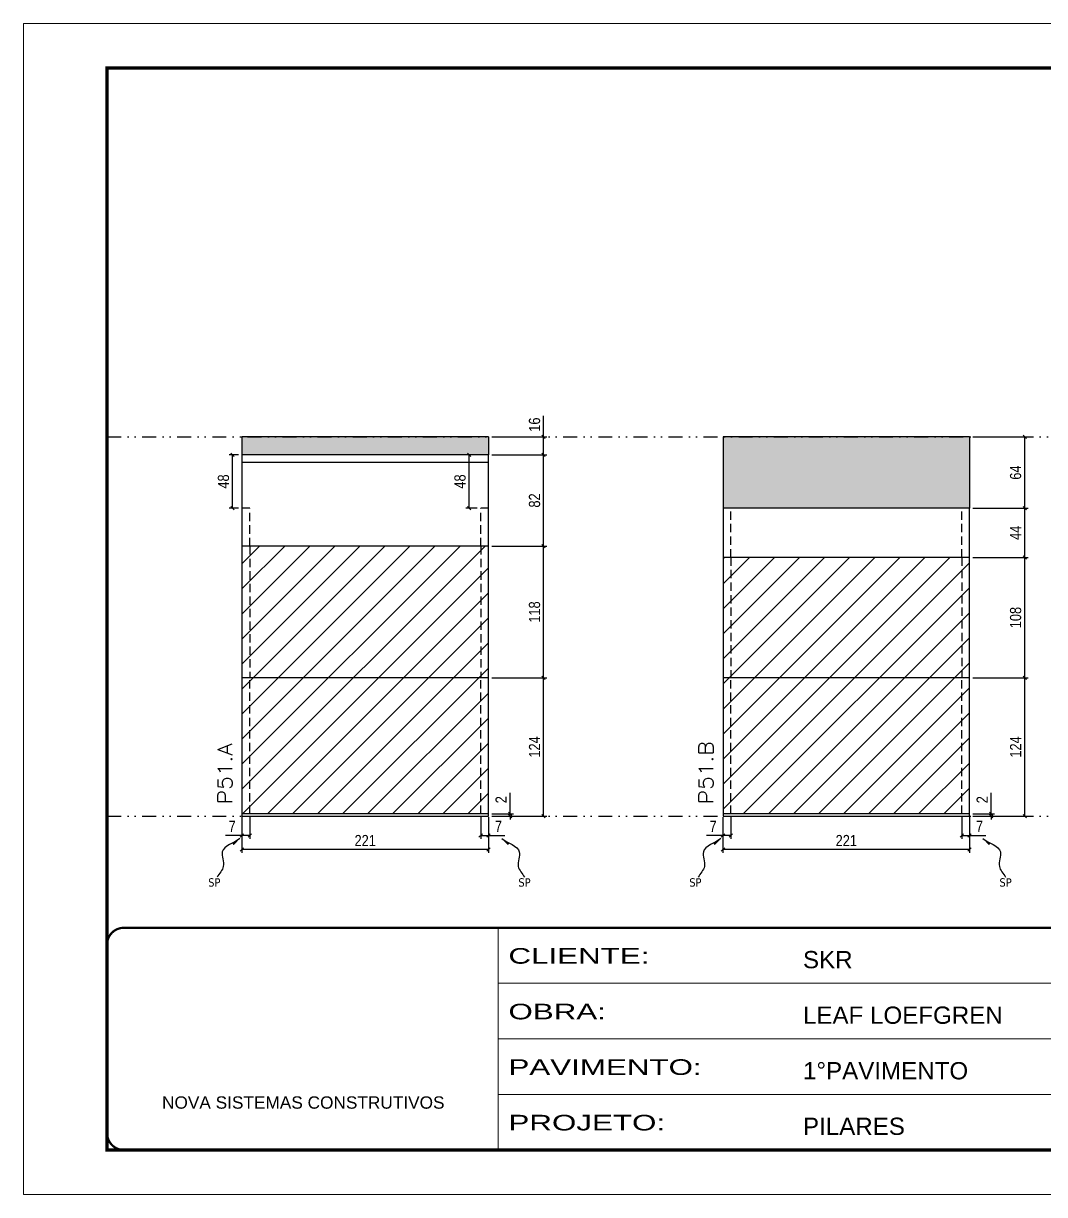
# Model space of a CAD drawing. Extents: x 14400 to 27878, y -21631 to 6985.
# Drawn here: x 14400 to 15315, y -11294 to -10244 of the extents above; entities that cross this region are included whole.
import ezdxf

# ---------------------------------------------------------------- set-up
doc = ezdxf.new("R2010")
doc.units = 0
for name, pattern in [('CONTINUO', [0]), ('DASHED', [0.75, 0.5, -0.25]), ('DIVIDE2', [0.625, 0.25, -0.125, 0, -0.125, 0, -0.125]), ('HIDDEN', [0.375, 0.25, -0.125])]:
    doc.linetypes.add(name, pattern=pattern)
for name, color, linetype in [('COTA', 241, 'Continuous'), ('Nível', 160, 'Continuous'), ('Painéis', 200, 'Continuous'), ('SARR_2.2x7', 40, 'Continuous'), ('Sarrafo de Pressão', 42, 'HIDDEN'), ('texto', 7, 'Continuous')]:
    doc.layers.add(name, color=color, linetype=linetype)
for name, color, linetype, lineweight in [('Folhas', 255, 'Continuous', 9), ('Hachura', 251, 'Continuous', 9), ('SARRAFO DE PRESSAO', 251, 'DASHED', 9), ('Texto Seção', 7, 'Continuous', 15)]:
    doc.layers.add(name, color=color, linetype=linetype, lineweight=lineweight)
doc.styles.add('ARIAL', font='arial.ttf')
doc.styles.add('COTA TECNICA', font='techl___.ttf', dxfattribs={"height": 10})
doc.styles.add('COTA TECNICA-50', font='techl___.ttf', dxfattribs={"height": 10})
doc.styles.add('REGUA-120', font='ROMANS.shx', dxfattribs={"height": 15})
doc.styles.get("Standard").update_dxf_attribs({"font": 'arial.ttf'})
doc.styles.add('Tecnologia', font='')
doc.styles.get('Tecnologia').set_extended_font_data('Forgotten Futurist')
doc.dimstyles.new('COTA PAINEL-50', dxfattribs={"dimtxt": 10, "dimasz": 3, "dimexe": 3, "dimexo": 3, "dimgap": 3, "dimtad": 1, "dimdec": 1, "dimzin": 12, "dimdsep": 46, "dimtxsty": 'COTA TECNICA-50', "dimblk1": 'OBLIQUE', "dimblk2": 'OBLIQUE', "dimsah": 1, "dimcen": 0.9, "dimclrd": 4, "dimclre": 4, "dimclrt": 240, "dimadec": 1, "dimazin": 3, "dimtfac": 1, "dimtdec": 1, "dimtmove": 0, "dimatfit": 3, "dimfxl": 1, "dimtolj": 1, "dimtzin": 12, "dimarcsym": 0})
doc.dimstyles.new('PAINEL', dxfattribs={"dimtxt": 10, "dimasz": 3, "dimexe": 3, "dimexo": 3, "dimgap": 3, "dimtad": 1, "dimdec": 1, "dimzin": 12, "dimdsep": 46, "dimtxsty": 'COTA TECNICA', "dimblk1": 'OBLIQUE', "dimblk2": 'OBLIQUE', "dimsah": 1, "dimcen": 0.9, "dimclrd": 4, "dimclre": 4, "dimclrt": 240, "dimadec": 1, "dimazin": 3, "dimtfac": 1, "dimtdec": 1, "dimtmove": 0, "dimatfit": 3, "dimfxl": 1, "dimtolj": 1, "dimtzin": 12, "dimarcsym": 0})
doc.dimstyles.get("Standard").update_dxf_attribs({"dimtxt": 0.18, "dimasz": 0.18, "dimexe": 0.18, "dimexo": 0.0625, "dimgap": 0.09, "dimtad": 0, "dimtih": 1, "dimtoh": 1, "dimdec": 4, "dimzin": 0, "dimdsep": 46, "dimtxsty": 'Standard', "dimcen": 0.09, "dimadec": 0, "dimazin": 0, "dimtfac": 1, "dimtdec": 4, "dimtofl": 0, "dimtmove": 0, "dimatfit": 3, "dimfxl": 1, "dimtolj": 1, "dimtzin": 0, "dimarcsym": 0})

# ---------------------------------------------------------------- blocks, each defined once
blk = doc.blocks.new('9999999999')
at = {"color": 30, "linetype": 'CONTINUO'}
for p, q in [((98564.6, 34230.2), (98564.6, 34429.4)), ((98564.6, 34379.6), (99584, 34379.6)), ((98564.6, 34329.8), (99488, 34329.8)), ((98564.6, 34280), (99488, 34280))]:
    blk.add_line(p, q, dxfattribs=at)
at = {"color": 30, "linetype": 'CONTINUO', "const_width": 2}
blk.add_lwpolyline([(99584, 34230.2), (99584, 34414.4, 0.414214), (99569, 34429.4), (98229, 34429.4, 0.414214), (98214, 34414.4), (98214, 34245.2, 0.414214), (98229, 34230.2), (99584, 34230.2)], format="xyb", dxfattribs=at)
at = {"layer": 'Folhas'}
blk.add_lwpolyline([(98139, 34190.2), (99624, 34190.2), (99624, 35240.2), (98139, 35240.2)], close=True, dxfattribs=at)
at = {"layer": 'Folhas', "color": 30, "const_width": 3}
blk.add_lwpolyline([(98214, 34230.2), (99584, 34230.2), (99584, 35200.2), (98214, 35200.2)], close=True, dxfattribs=at)
at = {"color": 7, "linetype": 'Continuous', "ltscale": 5, "style": 'ARIAL'}
for s, height, p in [('SKR', 15.48, (98837.7, 34393.1)), ('LEAF LOEFGREN', 15.483, (98837.7, 34343.3)), ('1°PAVIMENTO', 15.483, (98837.7, 34293.5)), ('NOVA SISTEMAS CONSTRUTIVOS', 11.059, (98263.2, 34267.2)), ('PILARES', 15.48, (98837.7, 34243.7))]:
    blk.add_text(s, height=height, dxfattribs=at).set_placement(p)
at = {"layer": 'Folhas', "color": 7, "style": 'Tecnologia', "width": 1.5}
for s, p in [('CLIENTE:', (98573.7, 34397.2)), ('OBRA:', (98573.7, 34347.3)), ('PAVIMENTO:', (98573.7, 34297.5)), ('PROJETO:', (98573.7, 34247.7))]:
    blk.add_text(s, height=14, dxfattribs=at).set_placement(p)
blk = doc.blocks.new('_Oblique')
at = {"color": 0, "linetype": 'ByBlock', "lineweight": -2}
blk.add_line((-0.5, -0.5), (0.5, 0.5), dxfattribs=at)
blk = doc.blocks.new('*D4811')
at = {"layer": 'COTA', "color": 4, "lineweight": -2, "transparency": 16777216}
for p, q in [((15027, -10955.6), (15027, -10987.5)), ((15248, -10955.6), (15248, -10987.5)), ((15248, -10984.5), (15027, -10984.5))]:
    blk.add_line(p, q, dxfattribs=at)
at = {"layer": 'Defpoints', "color": 0, "transparency": 16777216}
for p in [(15027, -10952.6), (15248, -10952.6), (15027, -10984.5)]:
    blk.add_point(p, dxfattribs=at)
at = {"layer": 'COTA', "color": 4, "lineweight": -2, "transparency": 16777216, "xscale": 3, "yscale": 3, "zscale": 3, "rotation": 180}
blk.add_blockref('_Oblique', (15027, -10984.5), dxfattribs=at)
at = {"layer": 'COTA', "color": 4, "lineweight": -2, "transparency": 16777216, "xscale": 3, "yscale": 3, "zscale": 3}
blk.add_blockref('_Oblique', (15248, -10984.5), dxfattribs=at)
at = {"layer": 'COTA', "color": 240, "transparency": 16777216, "insert": (15137.5, -10976.5), "char_height": 10, "attachment_point": 5, "style": 'COTA TECNICA'}
blk.add_mtext('\\A1;221', dxfattribs=at)
blk = doc.blocks.new('*D4812')
at = {"layer": 'COTA', "color": 4, "lineweight": -2, "transparency": 16777216}
for p, q in [((15241, -10955.6), (15241, -10974.9)), ((15248, -10957.6), (15248, -10974.9)), ((15241, -10971.9), (15248, -10971.9)), ((15248, -10971.9), (15262.7, -10971.9))]:
    blk.add_line(p, q, dxfattribs=at)
at = {"layer": 'Defpoints', "color": 0, "transparency": 16777216}
for p in [(15241, -10952.6), (15248, -10954.6), (15248, -10971.9)]:
    blk.add_point(p, dxfattribs=at)
at = {"layer": 'COTA', "color": 4, "lineweight": -2, "transparency": 16777216, "xscale": 3, "yscale": 3, "zscale": 3, "rotation": 180}
blk.add_blockref('_Oblique', (15241, -10971.9), dxfattribs=at)
at = {"layer": 'COTA', "color": 4, "lineweight": -2, "transparency": 16777216, "xscale": 3, "yscale": 3, "zscale": 3}
blk.add_blockref('_Oblique', (15248, -10971.9), dxfattribs=at)
at = {"layer": 'COTA', "color": 240, "transparency": 16777216, "insert": (15256.9, -10963.8), "char_height": 10, "attachment_point": 5, "style": 'COTA TECNICA-50'}
blk.add_mtext('\\A1;7', dxfattribs=at)
blk = doc.blocks.new('*D4813')
at = {"layer": 'COTA', "color": 4, "lineweight": -2, "transparency": 16777216}
for p, q in [((15027, -10957.6), (15027, -10974.9)), ((15034, -10955.6), (15034, -10974.9)), ((15027, -10971.9), (15012.3, -10971.9)), ((15034, -10971.9), (15027, -10971.9))]:
    blk.add_line(p, q, dxfattribs=at)
at = {"layer": 'Defpoints', "color": 0, "transparency": 16777216}
for p in [(15027, -10954.6), (15034, -10952.6), (15027, -10971.9)]:
    blk.add_point(p, dxfattribs=at)
at = {"layer": 'COTA', "color": 4, "lineweight": -2, "transparency": 16777216, "xscale": 3, "yscale": 3, "zscale": 3, "rotation": 180}
blk.add_blockref('_Oblique', (15027, -10971.9), dxfattribs=at)
at = {"layer": 'COTA', "color": 4, "lineweight": -2, "transparency": 16777216, "xscale": 3, "yscale": 3, "zscale": 3}
blk.add_blockref('_Oblique', (15034, -10971.9), dxfattribs=at)
at = {"layer": 'COTA', "color": 240, "transparency": 16777216, "insert": (15018.1, -10963.8), "char_height": 10, "attachment_point": 5, "style": 'COTA TECNICA-50'}
blk.add_mtext('\\A1;7', dxfattribs=at)
blk = doc.blocks.new('*D4814')
at = {"layer": 'COTA', "color": 4, "lineweight": -2, "transparency": 16777216}
for p, q in [((15267.3, -10952.6), (15267.3, -10933.8)), ((15251, -10952.6), (15270.3, -10952.6)), ((15251, -10954.6), (15270.3, -10954.6)), ((15267.3, -10954.6), (15267.3, -10952.6)), ((15267.3, -10954.6), (15267.3, -10957.6))]:
    blk.add_line(p, q, dxfattribs=at)
at = {"layer": 'Defpoints', "color": 0, "transparency": 16777216}
for p in [(15248, -10952.6), (15248, -10954.6), (15267.3, -10954.6)]:
    blk.add_point(p, dxfattribs=at)
at = {"layer": 'COTA', "color": 4, "lineweight": -2, "transparency": 16777216, "xscale": 3, "yscale": 3, "zscale": 3}
for p, rotation in [((15267.3, -10952.6), 270), ((15267.3, -10954.6), 90)]:
    blk.add_blockref('_Oblique', p, dxfattribs=dict(at, rotation=rotation))
at = {"layer": 'COTA', "color": 240, "transparency": 16777216, "insert": (15259.3, -10939.9), "char_height": 10, "attachment_point": 5, "rotation": 90, "style": 'COTA TECNICA-50'}
blk.add_mtext('\\A1;2', dxfattribs=at)
blk = doc.blocks.new('*D4815')
at = {"layer": 'COTA', "color": 4, "linetype": 'ByBlock', "lineweight": -2, "transparency": 16777216}
for p, q in [((15251, -10830.6), (15300.4, -10830.6)), ((15297.4, -10954.6), (15297.4, -10830.6)), ((15251, -10954.6), (15300.4, -10954.6))]:
    blk.add_line(p, q, dxfattribs=at)
at = {"layer": 'Defpoints', "color": 0, "linetype": 'ByBlock', "transparency": 16777216}
for p in [(15248, -10830.6), (15297.4, -10830.6), (15248, -10954.6)]:
    blk.add_point(p, dxfattribs=at)
at = {"layer": 'COTA', "color": 4, "linetype": 'ByBlock', "lineweight": -2, "transparency": 16777216, "xscale": 3, "yscale": 3, "zscale": 3}
for p, rotation in [((15297.4, -10830.6), 90), ((15297.4, -10954.6), 270)]:
    blk.add_blockref('_Oblique', p, dxfattribs=dict(at, rotation=rotation))
at = {"layer": 'COTA', "color": 240, "linetype": 'ByBlock', "transparency": 16777216, "insert": (15289.3, -10892.6), "char_height": 10, "attachment_point": 5, "rotation": 90, "style": 'COTA TECNICA'}
blk.add_mtext('\\A1;124', dxfattribs=at)
blk = doc.blocks.new('*D4816')
at = {"layer": 'COTA', "color": 4, "linetype": 'ByBlock', "lineweight": -2, "transparency": 16777216}
for p, q in [((15251, -10830.6), (15300.4, -10830.6)), ((15297.4, -10954.6), (15297.4, -10830.6)), ((15251, -10954.6), (15300.4, -10954.6))]:
    blk.add_line(p, q, dxfattribs=at)
at = {"layer": 'Defpoints', "color": 0, "linetype": 'ByBlock', "transparency": 16777216}
for p in [(15248, -10830.6), (15297.4, -10830.6), (15248, -10954.6)]:
    blk.add_point(p, dxfattribs=at)
at = {"layer": 'COTA', "color": 4, "linetype": 'ByBlock', "lineweight": -2, "transparency": 16777216, "xscale": 3, "yscale": 3, "zscale": 3}
for p, rotation in [((15297.4, -10830.6), 90), ((15297.4, -10954.6), 270)]:
    blk.add_blockref('_Oblique', p, dxfattribs=dict(at, rotation=rotation))
at = {"layer": 'COTA', "color": 240, "linetype": 'ByBlock', "transparency": 16777216, "insert": (15289.3, -10892.6), "char_height": 10, "attachment_point": 5, "rotation": 90, "style": 'COTA TECNICA'}
blk.add_mtext('\\A1;124', dxfattribs=at)
blk = doc.blocks.new('*D4817')
at = {"layer": 'COTA', "color": 4, "lineweight": -2, "transparency": 16777216}
for p, q in [((15251, -10614.6), (15300.4, -10614.6)), ((15297.4, -10678.6), (15297.4, -10614.6)), ((15251, -10678.6), (15300.4, -10678.6))]:
    blk.add_line(p, q, dxfattribs=at)
at = {"layer": 'Defpoints', "color": 0, "transparency": 16777216}
for p in [(15248, -10614.6), (15297.4, -10614.6), (15248, -10678.6)]:
    blk.add_point(p, dxfattribs=at)
at = {"layer": 'COTA', "color": 4, "lineweight": -2, "transparency": 16777216, "xscale": 3, "yscale": 3, "zscale": 3}
for p, rotation in [((15297.4, -10614.6), 90), ((15297.4, -10678.6), 270)]:
    blk.add_blockref('_Oblique', p, dxfattribs=dict(at, rotation=rotation))
at = {"layer": 'COTA', "color": 240, "transparency": 16777216, "insert": (15289.3, -10646.6), "char_height": 10, "attachment_point": 5, "rotation": 90, "style": 'COTA TECNICA'}
blk.add_mtext('\\A1;64', dxfattribs=at)
blk = doc.blocks.new('*D4810')
at = {"layer": 'COTA', "color": 4, "lineweight": -2, "transparency": 16777216}
for p, q in [((15251, -10722.6), (15300.4, -10722.6)), ((15297.4, -10830.6), (15297.4, -10722.6)), ((15251, -10830.6), (15300.4, -10830.6))]:
    blk.add_line(p, q, dxfattribs=at)
at = {"layer": 'Defpoints', "color": 0, "transparency": 16777216}
for p in [(15248, -10722.6), (15297.4, -10722.6), (15248, -10830.6)]:
    blk.add_point(p, dxfattribs=at)
at = {"layer": 'COTA', "color": 4, "lineweight": -2, "transparency": 16777216, "xscale": 3, "yscale": 3, "zscale": 3}
for p, rotation in [((15297.4, -10722.6), 90), ((15297.4, -10830.6), 270)]:
    blk.add_blockref('_Oblique', p, dxfattribs=dict(at, rotation=rotation))
at = {"layer": 'COTA', "color": 240, "transparency": 16777216, "insert": (15289.3, -10776.6), "char_height": 10, "attachment_point": 5, "rotation": 90, "style": 'COTA TECNICA'}
blk.add_mtext('\\A1;108', dxfattribs=at)
blk = doc.blocks.new('*D4818')
at = {"layer": 'COTA', "color": 4, "lineweight": -2, "transparency": 16777216}
for p, q in [((15251, -10678.6), (15300.4, -10678.6)), ((15297.4, -10722.6), (15297.4, -10678.6)), ((15251, -10722.6), (15300.4, -10722.6))]:
    blk.add_line(p, q, dxfattribs=at)
at = {"layer": 'Defpoints', "color": 0, "transparency": 16777216}
for p in [(15248, -10678.6), (15297.4, -10678.6), (15248, -10722.6)]:
    blk.add_point(p, dxfattribs=at)
at = {"layer": 'COTA', "color": 4, "lineweight": -2, "transparency": 16777216, "xscale": 3, "yscale": 3, "zscale": 3}
for p, rotation in [((15297.4, -10678.6), 90), ((15297.4, -10722.6), 270)]:
    blk.add_blockref('_Oblique', p, dxfattribs=dict(at, rotation=rotation))
at = {"layer": 'COTA', "color": 240, "transparency": 16777216, "insert": (15289.3, -10700.6), "char_height": 10, "attachment_point": 5, "rotation": 90, "style": 'COTA TECNICA'}
blk.add_mtext('\\A1;44', dxfattribs=at)
blk = doc.blocks.new('*D4819')
at = {"layer": 'COTA', "color": 4, "lineweight": -2, "transparency": 16777216}
for p, q in [((14595.8, -10955.6), (14595.8, -10987.5)), ((14816.8, -10955.6), (14816.8, -10987.5)), ((14816.8, -10984.5), (14595.8, -10984.5))]:
    blk.add_line(p, q, dxfattribs=at)
at = {"layer": 'Defpoints', "color": 0, "transparency": 16777216}
for p in [(14595.8, -10952.6), (14816.8, -10952.6), (14595.8, -10984.5)]:
    blk.add_point(p, dxfattribs=at)
at = {"layer": 'COTA', "color": 4, "lineweight": -2, "transparency": 16777216, "xscale": 3, "yscale": 3, "zscale": 3, "rotation": 180}
blk.add_blockref('_Oblique', (14595.8, -10984.5), dxfattribs=at)
at = {"layer": 'COTA', "color": 4, "lineweight": -2, "transparency": 16777216, "xscale": 3, "yscale": 3, "zscale": 3}
blk.add_blockref('_Oblique', (14816.8, -10984.5), dxfattribs=at)
at = {"layer": 'COTA', "color": 240, "transparency": 16777216, "insert": (14706.3, -10976.5), "char_height": 10, "attachment_point": 5, "style": 'COTA TECNICA'}
blk.add_mtext('\\A1;221', dxfattribs=at)
blk = doc.blocks.new('*D4820')
at = {"layer": 'COTA', "color": 4, "lineweight": -2, "transparency": 16777216}
for p, q in [((14809.8, -10955.6), (14809.8, -10974.9)), ((14816.8, -10957.6), (14816.8, -10974.9)), ((14809.8, -10971.9), (14816.8, -10971.9)), ((14816.8, -10971.9), (14831.6, -10971.9))]:
    blk.add_line(p, q, dxfattribs=at)
at = {"layer": 'Defpoints', "color": 0, "transparency": 16777216}
for p in [(14809.8, -10952.6), (14816.8, -10954.6), (14816.8, -10971.9)]:
    blk.add_point(p, dxfattribs=at)
at = {"layer": 'COTA', "color": 4, "lineweight": -2, "transparency": 16777216, "xscale": 3, "yscale": 3, "zscale": 3, "rotation": 180}
blk.add_blockref('_Oblique', (14809.8, -10971.9), dxfattribs=at)
at = {"layer": 'COTA', "color": 4, "lineweight": -2, "transparency": 16777216, "xscale": 3, "yscale": 3, "zscale": 3}
blk.add_blockref('_Oblique', (14816.8, -10971.9), dxfattribs=at)
at = {"layer": 'COTA', "color": 240, "transparency": 16777216, "insert": (14825.7, -10963.8), "char_height": 10, "attachment_point": 5, "style": 'COTA TECNICA-50'}
blk.add_mtext('\\A1;7', dxfattribs=at)
blk = doc.blocks.new('*D4821')
at = {"layer": 'COTA', "color": 4, "lineweight": -2, "transparency": 16777216}
for p, q in [((14595.8, -10957.6), (14595.8, -10974.9)), ((14602.8, -10955.6), (14602.8, -10974.9)), ((14595.8, -10971.9), (14581.1, -10971.9)), ((14602.8, -10971.9), (14595.8, -10971.9))]:
    blk.add_line(p, q, dxfattribs=at)
at = {"layer": 'Defpoints', "color": 0, "transparency": 16777216}
for p in [(14595.8, -10954.6), (14602.8, -10952.6), (14595.8, -10971.9)]:
    blk.add_point(p, dxfattribs=at)
at = {"layer": 'COTA', "color": 4, "lineweight": -2, "transparency": 16777216, "xscale": 3, "yscale": 3, "zscale": 3, "rotation": 180}
blk.add_blockref('_Oblique', (14595.8, -10971.9), dxfattribs=at)
at = {"layer": 'COTA', "color": 4, "lineweight": -2, "transparency": 16777216, "xscale": 3, "yscale": 3, "zscale": 3}
blk.add_blockref('_Oblique', (14602.8, -10971.9), dxfattribs=at)
at = {"layer": 'COTA', "color": 240, "transparency": 16777216, "insert": (14587, -10963.8), "char_height": 10, "attachment_point": 5, "style": 'COTA TECNICA-50'}
blk.add_mtext('\\A1;7', dxfattribs=at)
blk = doc.blocks.new('*D4822')
at = {"layer": 'COTA', "color": 4, "lineweight": -2, "transparency": 16777216}
for p, q in [((14836.1, -10952.6), (14836.1, -10933.8)), ((14819.8, -10952.6), (14839.1, -10952.6)), ((14819.8, -10954.6), (14839.1, -10954.6)), ((14836.1, -10954.6), (14836.1, -10952.6)), ((14836.1, -10954.6), (14836.1, -10957.6))]:
    blk.add_line(p, q, dxfattribs=at)
at = {"layer": 'Defpoints', "color": 0, "transparency": 16777216}
for p in [(14816.8, -10952.6), (14816.8, -10954.6), (14836.1, -10954.6)]:
    blk.add_point(p, dxfattribs=at)
at = {"layer": 'COTA', "color": 4, "lineweight": -2, "transparency": 16777216, "xscale": 3, "yscale": 3, "zscale": 3}
for p, rotation in [((14836.1, -10952.6), 270), ((14836.1, -10954.6), 90)]:
    blk.add_blockref('_Oblique', p, dxfattribs=dict(at, rotation=rotation))
at = {"layer": 'COTA', "color": 240, "transparency": 16777216, "insert": (14828.1, -10939.9), "char_height": 10, "attachment_point": 5, "rotation": 90, "style": 'COTA TECNICA-50'}
blk.add_mtext('\\A1;2', dxfattribs=at)
blk = doc.blocks.new('*D4823')
at = {"layer": 'COTA', "color": 4, "linetype": 'ByBlock', "lineweight": -2, "transparency": 16777216}
for p, q in [((14819.8, -10830.6), (14869.2, -10830.6)), ((14866.2, -10954.6), (14866.2, -10830.6)), ((14819.8, -10954.6), (14869.2, -10954.6))]:
    blk.add_line(p, q, dxfattribs=at)
at = {"layer": 'Defpoints', "color": 0, "linetype": 'ByBlock', "transparency": 16777216}
for p in [(14816.8, -10830.6), (14866.2, -10830.6), (14816.8, -10954.6)]:
    blk.add_point(p, dxfattribs=at)
at = {"layer": 'COTA', "color": 4, "linetype": 'ByBlock', "lineweight": -2, "transparency": 16777216, "xscale": 3, "yscale": 3, "zscale": 3}
for p, rotation in [((14866.2, -10830.6), 90), ((14866.2, -10954.6), 270)]:
    blk.add_blockref('_Oblique', p, dxfattribs=dict(at, rotation=rotation))
at = {"layer": 'COTA', "color": 240, "linetype": 'ByBlock', "transparency": 16777216, "insert": (14858.1, -10892.6), "char_height": 10, "attachment_point": 5, "rotation": 90, "style": 'COTA TECNICA'}
blk.add_mtext('\\A1;124', dxfattribs=at)
blk = doc.blocks.new('*D4824')
at = {"layer": 'COTA', "color": 4, "linetype": 'ByBlock', "lineweight": -2, "transparency": 16777216}
for p, q in [((14819.8, -10830.6), (14869.2, -10830.6)), ((14866.2, -10954.6), (14866.2, -10830.6)), ((14819.8, -10954.6), (14869.2, -10954.6))]:
    blk.add_line(p, q, dxfattribs=at)
at = {"layer": 'Defpoints', "color": 0, "linetype": 'ByBlock', "transparency": 16777216}
for p in [(14816.8, -10830.6), (14866.2, -10830.6), (14816.8, -10954.6)]:
    blk.add_point(p, dxfattribs=at)
at = {"layer": 'COTA', "color": 4, "linetype": 'ByBlock', "lineweight": -2, "transparency": 16777216, "xscale": 3, "yscale": 3, "zscale": 3}
for p, rotation in [((14866.2, -10830.6), 90), ((14866.2, -10954.6), 270)]:
    blk.add_blockref('_Oblique', p, dxfattribs=dict(at, rotation=rotation))
at = {"layer": 'COTA', "color": 240, "linetype": 'ByBlock', "transparency": 16777216, "insert": (14858.1, -10892.6), "char_height": 10, "attachment_point": 5, "rotation": 90, "style": 'COTA TECNICA'}
blk.add_mtext('\\A1;124', dxfattribs=at)
blk = doc.blocks.new('*D4825')
at = {"layer": 'COTA', "color": 4, "lineweight": -2, "transparency": 16777216}
for p, q in [((14866.2, -10614.6), (14866.2, -10595.6)), ((14819.8, -10614.6), (14869.2, -10614.6)), ((14866.2, -10630.6), (14866.2, -10614.6)), ((14819.8, -10630.6), (14869.2, -10630.6))]:
    blk.add_line(p, q, dxfattribs=at)
at = {"layer": 'Defpoints', "color": 0, "transparency": 16777216}
for p in [(14816.8, -10614.6), (14866.2, -10614.6), (14816.8, -10630.6)]:
    blk.add_point(p, dxfattribs=at)
at = {"layer": 'COTA', "color": 4, "lineweight": -2, "transparency": 16777216, "xscale": 3, "yscale": 3, "zscale": 3}
for p, rotation in [((14866.2, -10614.6), 90), ((14866.2, -10630.6), 270)]:
    blk.add_blockref('_Oblique', p, dxfattribs=dict(at, rotation=rotation))
at = {"layer": 'COTA', "color": 240, "transparency": 16777216, "insert": (14858.1, -10603.6), "char_height": 10, "attachment_point": 5, "rotation": 90, "style": 'COTA TECNICA'}
blk.add_mtext('\\A1;16', dxfattribs=at)
blk = doc.blocks.new('*D4826')
at = {"layer": 'COTA', "color": 4, "lineweight": -2, "transparency": 16777216}
for p, q in [((14819.8, -10712.6), (14869.2, -10712.6)), ((14866.2, -10830.6), (14866.2, -10712.6)), ((14819.8, -10830.6), (14869.2, -10830.6))]:
    blk.add_line(p, q, dxfattribs=at)
at = {"layer": 'Defpoints', "color": 0, "transparency": 16777216}
for p in [(14816.8, -10712.6), (14866.2, -10712.6), (14816.8, -10830.6)]:
    blk.add_point(p, dxfattribs=at)
at = {"layer": 'COTA', "color": 4, "lineweight": -2, "transparency": 16777216, "xscale": 3, "yscale": 3, "zscale": 3}
for p, rotation in [((14866.2, -10712.6), 90), ((14866.2, -10830.6), 270)]:
    blk.add_blockref('_Oblique', p, dxfattribs=dict(at, rotation=rotation))
at = {"layer": 'COTA', "color": 240, "transparency": 16777216, "insert": (14858.1, -10771.6), "char_height": 10, "attachment_point": 5, "rotation": 90, "style": 'COTA TECNICA'}
blk.add_mtext('\\A1;118', dxfattribs=at)
blk = doc.blocks.new('*D4827')
at = {"layer": 'COTA', "color": 4, "lineweight": -2, "transparency": 16777216}
for p, q in [((14819.8, -10630.6), (14869.2, -10630.6)), ((14866.2, -10712.6), (14866.2, -10630.6)), ((14819.8, -10712.6), (14869.2, -10712.6))]:
    blk.add_line(p, q, dxfattribs=at)
at = {"layer": 'Defpoints', "color": 0, "transparency": 16777216}
for p in [(14816.8, -10630.6), (14866.2, -10630.6), (14816.8, -10712.6)]:
    blk.add_point(p, dxfattribs=at)
at = {"layer": 'COTA', "color": 4, "lineweight": -2, "transparency": 16777216, "xscale": 3, "yscale": 3, "zscale": 3}
for p, rotation in [((14866.2, -10630.6), 90), ((14866.2, -10712.6), 270)]:
    blk.add_blockref('_Oblique', p, dxfattribs=dict(at, rotation=rotation))
at = {"layer": 'COTA', "color": 240, "transparency": 16777216, "insert": (14858.1, -10671.6), "char_height": 10, "attachment_point": 5, "rotation": 90, "style": 'COTA TECNICA'}
blk.add_mtext('\\A1;82', dxfattribs=at)
blk = doc.blocks.new('*D4828')
at = {"layer": 'COTA', "color": 4, "lineweight": -2, "transparency": 16777216}
for p, q in [((14592.8, -10630.6), (14584.4, -10630.6)), ((14587.4, -10678.6), (14587.4, -10630.6)), ((14592.8, -10678.6), (14584.4, -10678.6))]:
    blk.add_line(p, q, dxfattribs=at)
at = {"layer": 'Defpoints', "color": 0, "transparency": 16777216}
for p in [(14587.4, -10630.6), (14595.8, -10630.6), (14595.8, -10678.6)]:
    blk.add_point(p, dxfattribs=at)
at = {"layer": 'COTA', "color": 4, "lineweight": -2, "transparency": 16777216, "xscale": 3, "yscale": 3, "zscale": 3}
for p, rotation in [((14587.4, -10630.6), 90), ((14587.4, -10678.6), 270)]:
    blk.add_blockref('_Oblique', p, dxfattribs=dict(at, rotation=rotation))
at = {"layer": 'COTA', "color": 240, "transparency": 16777216, "insert": (14579.3, -10654.6), "char_height": 10, "attachment_point": 5, "rotation": 90, "style": 'COTA TECNICA'}
blk.add_mtext('\\A1;48', dxfattribs=at)
blk = doc.blocks.new('*D4829')
at = {"layer": 'COTA', "color": 4, "lineweight": -2, "transparency": 16777216}
for p, q in [((14806.8, -10630.6), (14796.4, -10630.6)), ((14799.4, -10678.6), (14799.4, -10630.6)), ((14806.8, -10678.6), (14796.4, -10678.6))]:
    blk.add_line(p, q, dxfattribs=at)
at = {"layer": 'Defpoints', "color": 0, "transparency": 16777216}
for p in [(14799.4, -10630.6), (14809.8, -10630.6), (14809.8, -10678.6)]:
    blk.add_point(p, dxfattribs=at)
at = {"layer": 'COTA', "color": 4, "lineweight": -2, "transparency": 16777216, "xscale": 3, "yscale": 3, "zscale": 3}
for p, rotation in [((14799.4, -10630.6), 90), ((14799.4, -10678.6), 270)]:
    blk.add_blockref('_Oblique', p, dxfattribs=dict(at, rotation=rotation))
at = {"layer": 'COTA', "color": 240, "transparency": 16777216, "insert": (14791.3, -10654.6), "char_height": 10, "attachment_point": 5, "rotation": 90, "style": 'COTA TECNICA'}
blk.add_mtext('\\A1;48', dxfattribs=at)

msp = doc.modelspace()

# ---------------------------------------------------------------- hatches: boundary and pattern name
at = {"layer": 'COTA'}
h = msp.add_hatch(dxfattribs=at)
h.set_pattern_fill('AR-CONC', color=256, scale=0.03)
h.paths.add_polyline_path([(14595.82, -10614.62), (14595.82, -10630.62), (14816.82, -10630.62), (14816.82, -10614.62)])
h = msp.add_hatch(dxfattribs=at)
h.set_pattern_fill('AR-CONC', color=256, scale=0.03)
h.set_pattern_definition([(50, (1.963, -1148.575), (5.4655401, -0.4781726), [0.5715, -6.2865]), (355, (1.963, -1148.575), (-1.0573026, 5.7317054), [0.4572, -5.0292175]), (100.451445, (2.4185, -1148.615), (4.4082374, 5.2535326), [0.4857003, -5.3427073]), (46.1842, (1.963, -1147.051), (8.1323712, -1.2612698), [0.85725, -9.42975]), (96.63556, (2.641, -1147.156), (7.122124, 7.4227837), [0.7285507, -8.0140682]), (351.18415, (1.963, -1147.051), (7.122124, 7.4227837), [0.685799, -7.543792]), (21, (2.725, -1147.432), (4.5484317, -3.067956), [0.5715, -6.2865]), (326, (2.725, -1147.432), (1.8540609, 5.525639), [0.4572, -5.0292]), (71.451445, (3.104, -1147.688), (6.4024926, 2.457683), [0.4857003, -5.3426981]), (37.5, (1.963, -1148.5751), (0.0926581, 2.53665117), [0, -4.96824, 0, -5.1054, 0, -5.04825]), (7.5, (1.963, -1148.575), (2.00458988, 3.00541724), [0, -2.91084, 0, -4.85394, 0, -1.92405]), (327.5, (0.2638, -1148.5751), (4.06771786, -0.17186232), [0, -1.905, 0, -5.9436, 0, -7.8867]), (317.5, (-0.4982, -1148.575), (4.44387544, 0.7627947), [0, -2.4765, 0, -3.94716, 0, -5.6007])])
h.paths.add_polyline_path([(15248.01, -10678.62), (15248.01, -10614.62), (15027.01, -10614.62), (15027.01, -10678.62)])
at = {"layer": 'Hachura'}
h = msp.add_hatch(dxfattribs=at)
h.set_pattern_fill('ANSI31', color=256, scale=5)
h.paths.add_polyline_path([(14595.82, -10712.62), (14595.82, -10830.62), (14816.82, -10830.62), (14816.82, -10712.62)])
h.paths.add_polyline_path([(14595.82, -10830.62), (14595.82, -10952.62), (14816.82, -10952.62), (14816.82, -10830.62)])
h.paths.add_polyline_path([(15248.01, -10830.62), (15248.01, -10722.62), (15027.01, -10722.62), (15027.01, -10830.62)])
h.paths.add_polyline_path([(15027.01, -10830.62), (15027.01, -10952.62), (15248.01, -10952.62), (15248.01, -10830.62)])
h.paths.add_polyline_path([(15432.93, -10952.62), (15457.93, -10952.62), (15457.93, -10712.62), (15432.93, -10712.62)])
h.paths.add_polyline_path([(15671.44, -10712.62), (15646.44, -10712.62), (15646.44, -10952.62), (15671.44, -10952.62)])

# ---------------------------------------------------------------- linework, layer by layer
at = {"layer": 'COTA'}
for p, q in [((14816.82, -10614.62), (14595.82, -10614.62)), ((14595.82, -10614.62), (14595.82, -10630.62)), ((14816.82, -10614.62), (14816.82, -10630.62)), ((15248.01, -10614.62), (15027.01, -10614.62)), ((15027.01, -10614.62), (15027.01, -10678.62)), ((15248.01, -10614.62), (15248.01, -10678.62)), ((14602.82, -10678.62), (14595.82, -10678.62)), ((14816.82, -10678.62), (14809.82, -10678.62))]:
    msp.add_line(p, q, dxfattribs=at)
at = {"layer": 'Nível', "color": 4, "linetype": 'DIVIDE2', "ltscale": 50}
for p, q in [((14474.97, -10614.62), (15844.97, -10614.62)), ((14474.97, -10954.62), (15844.97, -10954.62))]:
    msp.add_line(p, q, dxfattribs=at)
at = {"layer": 'Painéis'}
for p, q in [((14595.82, -10630.62), (14595.82, -10954.62)), ((14816.82, -10630.62), (14595.82, -10630.62)), ((14816.82, -10954.62), (14816.82, -10630.62)), ((15027.01, -10678.62), (15027.01, -10954.62)), ((15248.01, -10678.62), (15027.01, -10678.62)), ((15248.01, -10954.62), (15248.01, -10678.62)), ((14816.82, -10712.62), (14595.82, -10712.62)), ((15248.01, -10722.62), (15027.01, -10722.62)), ((14816.82, -10830.62), (14595.82, -10830.62)), ((15248.01, -10830.62), (15027.01, -10830.62)), ((14595.82, -10954.62), (14816.82, -10954.62)), ((15027.01, -10954.62), (15248.01, -10954.62))]:
    msp.add_line(p, q, dxfattribs=at)
for points in [[(14816.82, -10952.62), (14595.82, -10952.62), (14595.82, -10954.62), (14816.82, -10954.62)], [(15248.01, -10952.62), (15027.01, -10952.62), (15027.01, -10954.62), (15248.01, -10954.62)]]:
    msp.add_lwpolyline(points, close=True, dxfattribs=at)
at = {"layer": 'SARR_2.2x7'}
msp.add_line((14816.82, -10637.62), (14595.82, -10637.62), dxfattribs=at)
at = {"layer": 'Sarrafo de Pressão', "ltscale": 30}
for p, q in [((14602.82, -10712.62), (14602.82, -10678.62)), ((14809.82, -10712.62), (14809.82, -10678.62)), ((15034.01, -10722.62), (15034.01, -10678.62)), ((15241.01, -10722.62), (15241.01, -10678.62)), ((14602.82, -10712.62), (14602.82, -10830.62)), ((14809.82, -10712.62), (14809.82, -10830.62)), ((15034.01, -10722.62), (15034.01, -10830.62)), ((15241.01, -10722.62), (15241.01, -10830.62)), ((14602.82, -10952.62), (14602.82, -10830.62)), ((14809.82, -10952.62), (14809.82, -10830.62)), ((15034.01, -10952.62), (15034.01, -10830.62)), ((15241.01, -10952.62), (15241.01, -10830.62))]:
    msp.add_line(p, q, dxfattribs=at)

# ---------------------------------------------------------------- block references
at = {"layer": 'SARRAFO DE PRESSAO', "color": 6, "linetype": 'ByBlock'}
msp.add_blockref('9999999999', (-83739.01, -45484.1), dxfattribs=at)

# ---------------------------------------------------------------- texts
at = {"layer": 'texto', "color": 0, "char_height": 7.5, "attachment_point": 5}
for insert in [(14571.04, -11014.11), (14849.07, -11014.11), (15002.24, -11014.11), (15280.26, -11014.11)]:
    msp.add_mtext('{\\fTahoma|b0|i0|c0|p34;\\C4;SP}', dxfattribs=dict(at, insert=insert))
at = {"layer": 'Texto Seção', "style": 'REGUA-120', "width": 1.1}
for s, p in [('P51.A', (14587.08, -10943.85)), ('P51.B', (15018.27, -10943.85))]:
    msp.add_text(s, height=13, rotation=90, dxfattribs=at).set_placement(p)

# ---------------------------------------------------------------- dimensions: what is measured, and where the dimension line sits
at = {"layer": 'COTA'}
for base, p1, p2, angle, dimstyle, picture, middle in [((14866.19, -10614.62), (14816.82, -10630.62), (14816.82, -10614.62), 90, 'PAINEL', '*D4825', (14858.09, -10603.61)), ((15297.38, -10614.62), (15248.01, -10678.62), (15248.01, -10614.62), 90, 'PAINEL', '*D4817', (15289.28, -10646.62)), ((14587.35, -10630.62), (14595.82, -10678.62), (14595.82, -10630.62), 90, 'PAINEL', '*D4828', (14579.26, -10654.62)), ((14799.43, -10630.62), (14809.82, -10678.62), (14809.82, -10630.62), 90, 'PAINEL', '*D4829', (14791.33, -10654.62)), ((14866.19, -10630.62), (14816.82, -10712.62), (14816.82, -10630.62), 90, 'PAINEL', '*D4827', (14858.09, -10671.62)), ((15297.38, -10678.62), (15248.01, -10722.62), (15248.01, -10678.62), 90, 'PAINEL', '*D4818', (15289.31, -10700.62)), ((14866.19, -10712.62), (14816.82, -10830.62), (14816.82, -10712.62), 90, 'PAINEL', '*D4826', (14858.09, -10771.62)), ((15297.38, -10722.62), (15248.01, -10830.62), (15248.01, -10722.62), 90, 'PAINEL', '*D4810', (15289.26, -10776.62)), ((14595.82, -10971.86), (14602.82, -10952.62), (14595.82, -10954.62), 180, 'COTA PAINEL-50', '*D4821', (14586.95, -10963.78)), ((15027.01, -10971.86), (15034.01, -10952.62), (15027.01, -10954.62), 180, 'COTA PAINEL-50', '*D4813', (15018.15, -10963.78))]:
    dim = msp.add_linear_dim(base=base, p1=p1, p2=p2, angle=angle, dimstyle=dimstyle, dxfattribs=at)
    dim.commit()
    dim.dimension.update_dxf_attribs({"geometry": picture, "text_midpoint": middle})
at = {"layer": 'COTA', "linetype": 'ByBlock'}
for p1, p2, picture, middle in [((14816.82, -10954.62), (14816.82, -10830.62), '*D4823', (14858.11, -10892.62)), ((14816.82, -10954.62), (14816.82, -10830.62), '*D4824', (14858.11, -10892.62)), ((15248.01, -10954.62), (15248.01, -10830.62), '*D4815', (15289.31, -10892.62)), ((15248.01, -10954.62), (15248.01, -10830.62), '*D4816', (15289.31, -10892.62))]:
    dim = msp.add_aligned_dim(p1=p1, p2=p2, distance=-49.37, dimstyle='PAINEL', dxfattribs=at)
    dim.commit()
    dim.dimension.update_dxf_attribs({"geometry": picture, "text_midpoint": middle})
at = {"layer": 'COTA'}
for base, p1, p2, picture, middle in [((14836.08, -10954.62), (14816.82, -10952.62), (14816.82, -10954.62), '*D4822', (14836.08, -10939.87)), ((15267.27, -10954.62), (15248.01, -10952.62), (15248.01, -10954.62), '*D4814', (15267.27, -10939.87))]:
    dim = msp.add_linear_dim(base=base, p1=p1, p2=p2, angle=90, dimstyle='COTA PAINEL-50', dxfattribs=at)
    dim.commit()
    dim.dimension.update_dxf_attribs({"geometry": picture, "text_midpoint": middle, "dimtype": 160})
for base, p1, p2, picture, middle in [((14595.82, -10984.51), (14816.82, -10952.62), (14595.82, -10952.62), '*D4819', (14706.32, -10976.45)), ((15027.01, -10984.51), (15248.01, -10952.62), (15027.01, -10952.62), '*D4811', (15137.51, -10976.45))]:
    dim = msp.add_linear_dim(base=base, p1=p1, p2=p2, angle=180, dimstyle='PAINEL', override={"dimarcsym": 2}, dxfattribs=at)
    dim.commit()
    dim.dimension.update_dxf_attribs({"geometry": picture, "text_midpoint": middle})
for base, p1, p2, picture, middle in [((14816.82, -10971.86), (14809.82, -10952.62), (14816.82, -10954.62), '*D4820', (14825.69, -10963.78)), ((15248.01, -10971.86), (15241.01, -10952.62), (15248.01, -10954.62), '*D4812', (15256.88, -10963.78))]:
    dim = msp.add_linear_dim(base=base, p1=p1, p2=p2, dimstyle='COTA PAINEL-50', dxfattribs=at)
    dim.commit()
    dim.dimension.update_dxf_attribs({"geometry": picture, "text_midpoint": middle})

# ---------------------------------------------------------------- leaders
at = {"layer": 'COTA', "path_type": 1}
for points in [[(14593.99, -10974.8), (14578.21, -10986.63), (14579.13, -10999.64), (14573.58, -11009.42)], [(14828.65, -10974.8), (14844.43, -10986.63), (14843.51, -10999.64), (14849.06, -11009.42)], [(15025.18, -10974.8), (15009.4, -10986.63), (15010.32, -10999.64), (15004.77, -11009.42)], [(15259.84, -10974.8), (15275.63, -10986.63), (15274.7, -10999.64), (15280.25, -11009.42)]]:
    msp.add_leader(points, dimstyle='Standard', override={"dimasz": 8}, dxfattribs=at)

doc.saveas('drawing.dxf')
